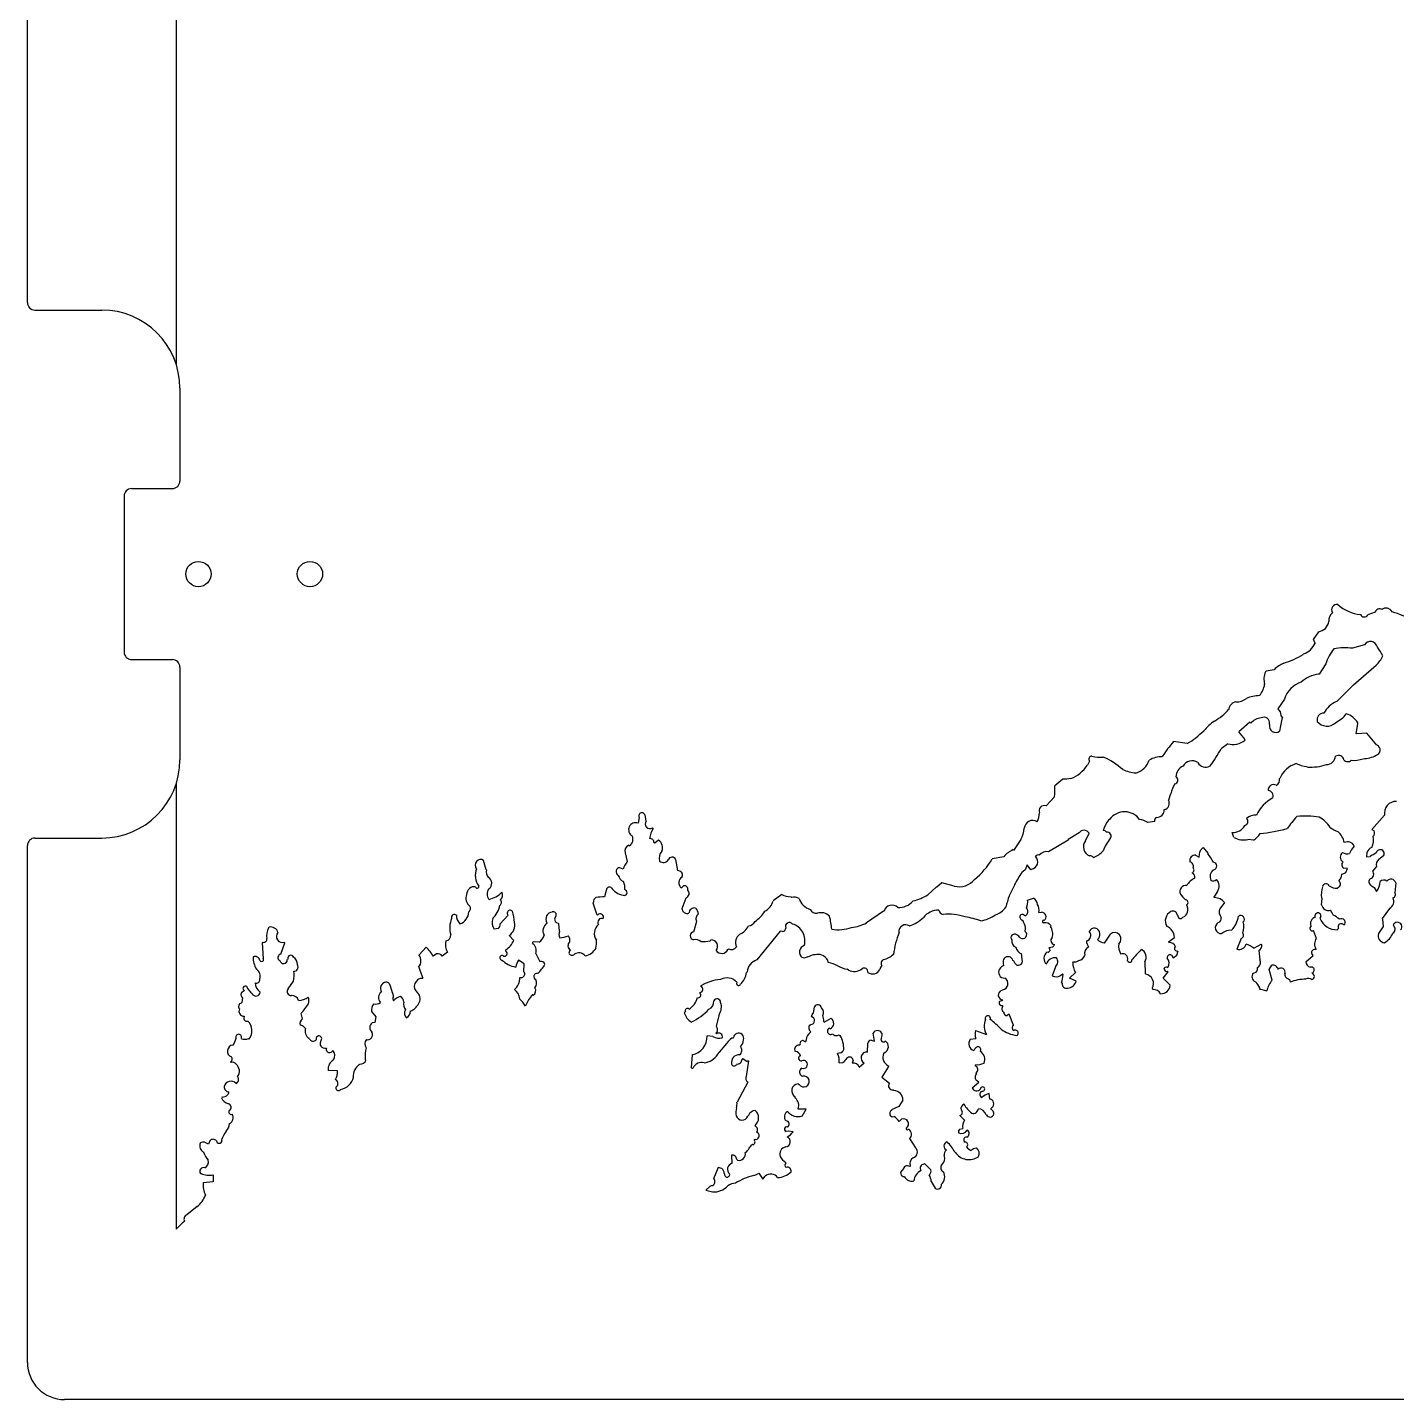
# Model space of a CAD drawing. Header units: millimetres. Extents: x -548 to 182, y -381 to 381.
# Drawn here: x -547.8 to -363.6, y -380.5 to -196 of the extents above; entities that cross this region are included whole.
import ezdxf

# ---------------------------------------------------------------- set-up
doc = ezdxf.new("R2010")
doc.units = ezdxf.units.MM

msp = doc.modelspace()

# ---------------------------------------------------------------- linework, layer by layer
at = {"color": 7, "linetype": 'Continuous', "lineweight": 25}
for p, q in [((-527.75, -28.2), (-527.75, -241.3)), ((-547.75, -233), (-547.75, -36.5)), ((-546.75, -234), (-537.75, -234)), ((-527.25, -244.5), (-527.25, -257)), ((-533.75, -258), (-528.25, -258)), ((-534.75, -259), (-534.75, -280)), ((-366.47, -274.63), (-367.47, -274.99)), ((-374.09, -277.26), (-374.82, -278.29)), ((-374.82, -278.29), (-374.55, -278.78)), ((-376.1, -280.24), (-376.18, -280.33)), ((-367.94, -279.02), (-369.52, -279.48)), ((-533.75, -281), (-528.25, -281)), ((-527.25, -282), (-527.25, -294.5)), ((-373.14, -281.59), (-374.02, -282.95)), ((-369.38, -284.41), (-366.36, -281.73)), ((-381.14, -282.56), (-381.22, -282.64)), ((-380.06, -282.36), (-381.14, -282.56)), ((-374.02, -282.95), (-374.11, -282.95)), ((-371.66, -286.65), (-369.38, -284.41)), ((-378.7, -286.34), (-379.58, -287.61)), ((-383.32, -289.43), (-384.81, -290.72)), ((-383.21, -289.55), (-383.32, -289.43)), ((-380.7, -289.74), (-380.7, -289.65)), ((-369.04, -290.92), (-368.82, -289.66)), ((-368.82, -289.58), (-368.83, -289.5)), ((-368.82, -289.66), (-368.82, -289.58)), ((-368.95, -291), (-369.04, -290.92)), ((-367.62, -290.88), (-368.95, -291)), ((-366.24, -292.52), (-367.62, -290.88)), ((-391.75, -292.29), (-393.59, -292.01)), ((-386.31, -292.31), (-387.21, -293.01)), ((-404.9, -294.66), (-405.18, -295.19)), ((-407.41, -296.98), (-407.95, -297.09)), ((-388.65, -295.3), (-388.74, -295.31)), ((-375.69, -295.37), (-375.61, -295.45)), ((-527.75, -297.7), (-527.75, -357.6)), ((-408.51, -297.1), (-409.57, -297.96)), ((-407.95, -297.09), (-408.51, -297.1)), ((-409.61, -299.47), (-410.75, -300.67)), ((-393.99, -299.05), (-394.3, -299.89)), ((-465.48, -302.25), (-465.63, -303)), ((-464.66, -301.89), (-464.74, -301.81)), ((-464.55, -302.72), (-464.66, -301.89)), ((-365.23, -301.94), (-366.93, -303.83)), ((-463.6, -303.7), (-463.69, -303.62)), ((-406.3, -304.31), (-407.79, -305.19)), ((-405.44, -305.38), (-404.97, -304.36)), ((-396.14, -302.78), (-397.06, -302.89)), ((-385.47, -304.92), (-385.73, -304.26)), ((-366.93, -303.83), (-366.63, -304.03)), ((-547.75, -375.5), (-547.75, -306)), ((-546.75, -305), (-537.75, -305)), ((-466.8, -306.05), (-466.89, -305.97)), ((-463.38, -305.7), (-463.47, -305.62)), ((-462.89, -305.27), (-463.38, -305.7)), ((-414.14, -305.2), (-415.11, -306.65)), ((-407.78, -305.27), (-410.42, -306.85)), ((-407.79, -305.19), (-407.78, -305.27)), ((-382.86, -305.26), (-383.62, -305.2)), ((-486.03, -309.25), (-486.4, -308)), ((-467.36, -306.98), (-467.08, -308.14)), ((-460.27, -309.38), (-460.56, -307.88)), ((-416.42, -307.52), (-418, -307.81)), ((-415.11, -306.65), (-415.19, -306.56)), ((-390.63, -307.31), (-390.16, -307.55)), ((-390.16, -307.55), (-390.08, -306.84)), ((-390.08, -306.84), (-389.88, -306.53)), ((-389.88, -306.53), (-389.61, -306.28)), ((-389.61, -306.28), (-389, -307.02)), ((-389, -307.02), (-389, -307.1)), ((-367.59, -306.91), (-367.67, -307.53)), ((-367.67, -307.53), (-367.17, -307.49)), ((-365.35, -307.41), (-365.98, -307.86)), ((-467.64, -309.16), (-468.07, -308.98)), ((-413.77, -309.47), (-414.02, -309.63)), ((-413.57, -309.25), (-413.77, -309.47)), ((-413.3, -308.6), (-413.57, -309.25)), ((-412.78, -309.26), (-413.3, -308.6)), ((-412.7, -309.17), (-412.78, -309.26)), ((-370.95, -309.87), (-370.68, -309.78)), ((-370.22, -309.1), (-370.7, -309.06)), ((-370.68, -309.78), (-370.45, -309.61)), ((-370.45, -309.61), (-370.22, -309.1)), ((-366.29, -308.83), (-366.86, -309.43)), ((-459.51, -311.44), (-459.79, -311.71)), ((-459.66, -310.2), (-459.67, -310.12)), ((-425.51, -311.61), (-426.65, -312.65)), ((-425.42, -311.61), (-425.51, -311.61)), ((-424.77, -311.01), (-425.42, -311.61)), ((-423.09, -311.46), (-424.77, -311.01)), ((-414.98, -311.24), (-414.98, -311.32)), ((-371.57, -311.73), (-371.48, -311.64)), ((-371.34, -310.8), (-371.34, -310.72)), ((-367.06, -311.36), (-366.97, -311.44)), ((-366.97, -311.44), (-366.73, -311.54)), ((-366.73, -311.54), (-366.6, -311.64)), ((-366.6, -311.64), (-366.29, -312.17)), ((-363.72, -311.01), (-363.86, -312.36)), ((-485.71, -311.83), (-485.63, -311.83)), ((-471.61, -313.62), (-471.69, -313.71)), ((-469.9, -312.07), (-470.13, -312.91)), ((-467.39, -311.92), (-467.31, -312)), ((-459.71, -314.47), (-459.27, -313.39)), ((-459.27, -313.39), (-459.17, -313.03)), ((-446.3, -312.6), (-447.45, -313.46)), ((-444.95, -312.98), (-445.04, -312.9)), ((-413.25, -313.37), (-412.42, -313.09)), ((-387.69, -312.17), (-388.17, -312.94)), ((-388.17, -312.94), (-388.09, -313.02)), ((-386.73, -313.65), (-387.38, -314.5)), ((-373.62, -313.12), (-373.7, -313.04)), ((-373.68, -313.96), (-373.62, -313.12)), ((-483.1, -315.36), (-484.16, -316.55)), ((-471.69, -313.71), (-471.23, -315.2)), ((-471.23, -315.2), (-471.15, -315.28)), ((-471.15, -315.28), (-471.06, -315.36)), ((-432.61, -314.82), (-434.91, -316.38)), ((-432.53, -314.81), (-432.61, -314.82)), ((-413.77, -315.27), (-413.53, -315.47)), ((-411.7, -315), (-411.35, -314.96)), ((-393.13, -315.33), (-393.04, -315.41)), ((-391.82, -314.04), (-391.83, -313.95)), ((-374.55, -315.66), (-374.56, -315.37)), ((-372.14, -315.34), (-372.49, -314.68)), ((-364.55, -314.47), (-365.52, -315.83)), ((-515.26, -316.98), (-515.34, -317.07)), ((-484.44, -317.15), (-484.98, -317.25)), ((-477.89, -316.38), (-477.89, -316.47)), ((-476.3, -316.51), (-476.39, -316.43)), ((-476.19, -317.51), (-476.3, -316.51)), ((-458.12, -317.6), (-457.74, -316.17)), ((-410.06, -316.79), (-410.14, -316.88)), ((-373.79, -315.54), (-373.91, -315.78)), ((-371.58, -317.33), (-371.5, -317.25)), ((-371.5, -317.25), (-371.42, -317.16)), ((-365.4, -316.91), (-366.05, -317.85)), ((-365.52, -315.83), (-365.51, -315.91)), ((-365.51, -315.91), (-365.4, -316.91)), ((-516.12, -319.01), (-516.2, -319.1)), ((-516.2, -319.1), (-516.06, -321.19)), ((-513.65, -320.62), (-513.11, -319.1)), ((-513.11, -319.1), (-513.19, -319.02)), ((-482.34, -318.76), (-482.95, -318.11)), ((-479.75, -318.94), (-479.83, -319.03)), ((-479.83, -319.03), (-479.82, -319.11)), ((-478.91, -319), (-479.75, -318.94)), ((-455.84, -318.71), (-455.92, -318.8)), ((-446.5, -317.54), (-449.66, -321.38)), ((-446.19, -317.56), (-446.5, -317.54)), ((-413.55, -317.56), (-413.56, -317.47)), ((-402.89, -319.11), (-402.09, -317.91)), ((-394.28, -318.96), (-393.46, -318.35)), ((-394.2, -319.04), (-394.28, -318.96)), ((-384.51, -318.52), (-385.09, -319.96)), ((-374.39, -318.5), (-374.76, -317.42)), ((-494.11, -319.67), (-495.08, -320.7)), ((-492.72, -320.57), (-493.16, -320.9)), ((-491.25, -320.34), (-491.99, -320.87)), ((-483.39, -320.13), (-483.39, -320.05)), ((-483.39, -320.21), (-483.39, -320.13)), ((-479.37, -320.52), (-478.84, -321.59)), ((-453.46, -319.9), (-453.54, -319.99)), ((-442.82, -320.99), (-443.25, -321.16)), ((-440.7, -320.84), (-441.15, -320.65)), ((-409.88, -319.68), (-410.38, -319.74)), ((-410.38, -319.74), (-410.22, -319.95)), ((-409.72, -319.51), (-409.88, -319.68)), ((-409.66, -319.29), (-409.72, -319.51)), ((-393.86, -320.76), (-393.64, -321.11)), ((-393.64, -321.11), (-393.18, -320.74)), ((-393.18, -320.74), (-392.99, -320.17)), ((-382.8, -319.81), (-381.81, -319.28)), ((-382.12, -320.13), (-382.01, -321.38)), ((-381.81, -319.28), (-381.73, -319.37)), ((-375.81, -321.63), (-374.83, -320.77)), ((-374.83, -320.77), (-375.01, -320.52)), ((-374.52, -320.01), (-374.44, -319.92)), ((-512.71, -321.26), (-512.79, -321.35)), ((-495.12, -322.37), (-494.99, -322.75)), ((-494.99, -322.75), (-494.85, -323.12)), ((-480.92, -321.9), (-481.69, -321.42)), ((-480.97, -322.99), (-480.92, -321.9)), ((-443.25, -321.16), (-443.56, -321.07)), ((-437.33, -322.76), (-437.5, -322.64)), ((-416.44, -322.15), (-416.49, -321.86)), ((-409.49, -322.3), (-409.93, -323.54)), ((-407.17, -321.73), (-407.09, -321.65)), ((-399.23, -321.6), (-399.23, -321.43)), ((-397.47, -321.63), (-397.43, -323.22)), ((-394.85, -322.57), (-394.76, -322.36)), ((-394.76, -322.36), (-394.59, -322.33)), ((-394.59, -322.33), (-394.36, -322.39)), ((-380.72, -322.68), (-380.4, -322.09)), ((-380.34, -324.09), (-380.72, -322.68)), ((-512.69, -325.28), (-511.96, -324.25)), ((-494.85, -323.12), (-494.72, -323.49)), ((-494.72, -323.49), (-494.58, -323.86)), ((-481.54, -323.76), (-481.22, -323.75)), ((-456.58, -324.56), (-457.17, -324.85)), ((-455.97, -324.33), (-456.58, -324.56)), ((-450.95, -323.01), (-451.03, -323.09)), ((-408.81, -323.49), (-408.55, -323.27)), ((-408.68, -324.45), (-408.6, -324.53)), ((-408.55, -323.27), (-408.46, -323.36)), ((-407.61, -323.83), (-406.8, -323.06)), ((-406.68, -324.23), (-407.61, -323.83)), ((-397.43, -323.22), (-397.34, -323.3)), ((-394.99, -323.82), (-394.34, -322.97)), ((-394.04, -324.8), (-394.99, -323.82)), ((-394.34, -322.97), (-394.43, -322.89)), ((-378.16, -323.91), (-378.01, -324.02)), ((-378.01, -324.02), (-377.91, -324.36)), ((-374.93, -323.19), (-374.94, -323.11)), ((-518.84, -326.45), (-518.91, -327.12)), ((-518.62, -325.52), (-518.88, -325.71)), ((-518.79, -325.24), (-518.62, -325.52)), ((-480.11, -326.39), (-480.38, -326.76)), ((-479.8, -326.05), (-480.11, -326.39)), ((-479.72, -326.13), (-479.8, -326.05)), ((-457.32, -325.77), (-457.31, -325.86)), ((-457.17, -324.85), (-457.17, -324.93)), ((-416.68, -325.5), (-416.6, -325.42)), ((-396.45, -325.2), (-396.45, -325.29)), ((-396.45, -325.29), (-396.37, -325.37)), ((-381.99, -325.14), (-382.1, -325.29)), ((-382.1, -325.29), (-381.06, -325.54)), ((-518.91, -327.12), (-518.99, -327.2)), ((-501.48, -328.32), (-500.88, -329.05)), ((-480.38, -326.76), (-480.76, -327.58)), ((-459.25, -328.34), (-459.42, -328.51)), ((-442.02, -328.54), (-441.88, -327.7)), ((-416.97, -326.94), (-416.65, -326.84)), ((-416.65, -326.84), (-416.56, -326.75)), ((-416.54, -327.59), (-416.63, -327.51)), ((-518.61, -328.95), (-518.66, -329.23)), ((-510.74, -329.32), (-510.93, -328.57)), ((-501.02, -329.81), (-501.38, -329.84)), ((-500.88, -329.05), (-501.02, -329.81)), ((-454.73, -328.71), (-455.1, -330.31)), ((-442.56, -330.14), (-442.48, -330.14)), ((-442.48, -330.14), (-442.4, -330.05)), ((-440.65, -329.67), (-440.57, -329.75)), ((-440.57, -329.75), (-439.66, -329.22)), ((-415.7, -328.69), (-415.98, -328.85)), ((-415.13, -330.14), (-415.7, -328.69)), ((-518.94, -331.97), (-518.95, -331.68)), ((-517.94, -332.03), (-518.03, -331.94)), ((-509.83, -331.97), (-509.91, -331.97)), ((-501.41, -331.07), (-501.41, -331.16)), ((-455.57, -331.66), (-456.32, -331.6)), ((-455.16, -331.23), (-455.07, -331.32)), ((-452.97, -331.84), (-452.8, -331.84)), ((-442.67, -331.32), (-442.37, -331.05)), ((-439.79, -330.65), (-439.87, -330.57)), ((-438.6, -331.45), (-438.51, -331.53)), ((-438.51, -331.53), (-438.43, -331.53)), ((-433.81, -332.33), (-434, -331.24)), ((-420.94, -332.06), (-420.19, -331.95)), ((-420.22, -330.87), (-418.78, -331.41)), ((-443.91, -332.85), (-443.83, -332.77)), ((-443.42, -332.23), (-443.09, -332.41)), ((-438.37, -333.88), (-438.78, -333.97)), ((-434.77, -333.77), (-434.72, -332.6)), ((-434.28, -332.18), (-433.81, -332.33)), ((-432.51, -333.88), (-432.59, -333.96)), ((-420.4, -333.47), (-420.48, -333.55)), ((-420.31, -333.38), (-420.4, -333.47)), ((-419.55, -333.69), (-419.56, -333.61)), ((-520.45, -335.1), (-520.36, -335.19)), ((-503.05, -335.38), (-503.13, -335.47)), ((-502.31, -334.78), (-502.22, -334.86)), ((-458.34, -334.16), (-458.46, -335.84)), ((-451.64, -334.73), (-451.55, -334.65)), ((-451.55, -334.65), (-450.96, -335.05)), ((-450.79, -334.96), (-451.07, -337.06)), ((-450.96, -335.05), (-450.88, -334.96)), ((-450.88, -334.96), (-450.79, -334.96)), ((-438.58, -335.21), (-438.1, -335.18)), ((-438.1, -335.18), (-437.9, -335.05)), ((-436.69, -334.88), (-436.82, -335.25)), ((-435.89, -335.81), (-435.19, -335.24)), ((-431.96, -335.7), (-432.84, -337.15)), ((-431.96, -335.62), (-431.96, -335.7)), ((-420.25, -335.55), (-420.26, -335.47)), ((-420.25, -335.64), (-420.25, -335.55)), ((-506.03, -336.3), (-507.29, -336.25)), ((-458.46, -335.84), (-458.38, -335.92)), ((-458.38, -335.92), (-458.21, -335.92)), ((-432.84, -337.15), (-431.81, -337.96)), ((-420.14, -336.64), (-420.14, -336.55)), ((-420.06, -336.72), (-420.14, -336.64)), ((-419.78, -337.8), (-420.09, -337.6)), ((-450.88, -337.81), (-452.31, -340.52)), ((-444.1, -338.04), (-444.02, -338.12)), ((-444.02, -338.12), (-443.93, -338.12)), ((-431.29, -338.86), (-431.2, -338.94)), ((-420.67, -338.57), (-419.78, -337.8)), ((-418.29, -340.1), (-418.4, -339.35)), ((-521.57, -339.82), (-521.66, -339.9)), ((-444.47, -339.97), (-444.47, -339.81)), ((-430.56, -341.1), (-431.55, -341.55)), ((-429.99, -340.25), (-430.56, -341.1)), ((-450.84, -342.41), (-450.76, -342.32)), ((-444.09, -341.47), (-444.1, -341.39)), ((-443.01, -341.44), (-444.09, -341.47)), ((-443.57, -342.38), (-443.01, -341.44)), ((-431.55, -341.55), (-431.55, -341.63)), ((-430.5, -343.11), (-430.19, -342.81)), ((-421.73, -342.95), (-422.33, -342.3)), ((-418.82, -342.2), (-418.74, -342.2)), ((-418.09, -341.51), (-418.17, -341.52)), ((-418, -341.59), (-418.09, -341.51)), ((-449.89, -343.63), (-449.89, -343.72)), ((-445.45, -344.42), (-445.69, -344.44)), ((-444.76, -344.5), (-445.45, -344.42)), ((-429.3, -344.16), (-429.22, -344.16)), ((-422.35, -344.16), (-421.95, -344.04)), ((-524.22, -345.91), (-524.5, -346)), ((-523.93, -345.9), (-524.22, -345.91)), ((-523.41, -346.14), (-523.93, -345.9)), ((-523.23, -345.69), (-523.41, -346.14)), ((-521.67, -345.59), (-521.58, -345.67)), ((-450.15, -346.23), (-450.24, -346.15)), ((-449.76, -345.53), (-450, -345.56)), ((-429.1, -345.41), (-428.31, -346.64)), ((-453.04, -347.65), (-453.01, -348.74)), ((-452.27, -348.3), (-452.36, -348.22)), ((-451.13, -347.26), (-451.21, -347.27)), ((-445.74, -348.71), (-445.74, -348.62)), ((-423.03, -347.25), (-422.95, -347.25)), ((-524.47, -350.1), (-524.39, -350.1)), ((-522.79, -350.3), (-522.77, -351.22)), ((-454.84, -349.29), (-455.46, -350.81)), ((-454.35, -349.43), (-454.84, -349.29)), ((-453.97, -350.18), (-454.06, -350.1)), ((-450.06, -350.39), (-449.71, -350.24)), ((-449.71, -350.24), (-449.38, -350.06)), ((-449.38, -350.06), (-448.85, -350.88)), ((-448.85, -350.88), (-448.52, -350.46)), ((-429, -349.09), (-429.08, -349.17)), ((-427.17, -348.87), (-427.09, -348.78)), ((-427.09, -348.78), (-426.23, -349.6)), ((-522.77, -351.22), (-524.1, -351.34)), ((-455.98, -351.86), (-456.51, -352.34)), ((-456.51, -352.34), (-455.6, -352.57)), ((-455.77, -351.74), (-455.98, -351.86)), ((-426.18, -351.18), (-425.66, -352.09)), ((-524.94, -354.54), (-526.33, -355.67)), ((-188.25, -380.5), (-542.75, -380.5))]:
    msp.add_line(p, q, dxfattribs=at)
for centre in [(-524.75, -269.5), (-509.75, -269.5)]:
    msp.add_circle(centre, 1.7, dxfattribs=at)
for centre, radius, start, end in [((-546.75, -233), 1, 180, 270), ((-537.75, -244.5), 10.5, 0, 90), ((-533.75, -259), 1, 90, 180), ((-528.25, -257), 1, 270, 360), ((-371.33, -275.75), 1.38, 130.9591, 185.7653), ((-371.63, -274.31), 0.723, 80.829, 212.9022), ((-367.96, -269.62), 5.34, 228.1136, 264.4525), ((-365.89, -274.78), 0.601, 57.0866, 166.0047), ((-365.01, -274.97), 0.888, 26.6126, 128.4325), ((-371.22, -296.55), 23.07, 64.4077, 72.3181), ((-374.32, -275.65), 1.62, 277.8806, 351.7705), ((-367.95, -274.68), 0.58, 206.5358, 327.0568), ((-367.12, -279.55), 0.975, 14.3522, 147.2013), ((-533.75, -280), 1, 180, 270), ((-382.17, -270.33), 11.65, 287.0344, 300.8864), ((-376.92, -277.83), 2.54, 288.6257, 338.1368), ((-367.46, -283.37), 5.95, 140.0487, 162.5588), ((-370.52, -288.87), 9.45, 83.9331, 99.1888), ((-371.58, -283.36), 6.75, 25.0901, 36.8892), ((-528.25, -282), 1, 0, 90), ((-377.32, -284.98), 3.79, 112.1485, 136.2178), ((-368.42, -279.3), 3.19, 310.1543, 337.9765), ((-379.25, -283.63), 2.2, 153.4436, 198.2595), ((-375.24, -287.45), 3.63, 108.8885, 162.1488), ((-373.62, -287.04), 4.12, 96.7518, 132.7665), ((-381.79, -291.22), 5.39, 92.7992, 111.8893), ((-384.5, -283.78), 3.2, 319.7417, 350.2481), ((-391.12, -283.59), 6.42, 297.917, 320.1616), ((-385.01, -287.85), 1.18, 99.6979, 173.4303), ((-385.13, -284.54), 2.14, 267.7191, 308.1809), ((-380.17, -288.46), 1.04, 356.8087, 55.2035), ((-370.44, -289.72), 3.31, 111.7061, 152.6184), ((-383.26, -296.06), 8.34, 125.5163, 138.748), ((-381.52, -291.16), 2.34, 97.1126, 136.4105), ((-381.43, -289.5), 0.751, 348.1403, 119.8426), ((-368.47, -291.82), 10.93, 163.8058, 173.7087), ((-379.42, -288.91), 0.477, 16.8509, 53.6506), ((-373.41, -289.08), 0.885, 87.8157, 194.8323), ((-372.97, -288.31), 1.64, 217.4744, 313.8339), ((-373.52, -285.94), 3.93, 295.4017, 323.4714), ((-370.99, -290.66), 2.45, 28.2408, 75.272), ((-397.22, -283.04), 10.75, 300.5862, 315.5922), ((-387.45, -293.54), 3.86, 26.3029, 47.0051), ((-379.85, -289.93), 0.864, 167.0365, 307.0698), ((-374.4, -307.97), 24.97, 140.2555, 146.1303), ((-404.62, -283.68), 19.75, 323.9339, 331.8083), ((-385.61, -289.82), 2.59, 254.398, 308.9736), ((-366.49, -293.17), 0.701, 280.3778, 68.495), ((-537.75, -294.5), 10.5, 270, 360), ((-409.02, -292.69), 4.58, 290.5328, 326.9269), ((-404.57, -294.4), 0.418, 91.5588, 218.4268), ((-403.54, -290.65), 3.49, 252.6914, 277.7468), ((-406.89, -303), 9.68, 48.1434, 66.7506), ((-399.46, -293.63), 2.74, 286.8276, 340.8411), ((-395.22, -297.22), 3.16, 88.3506, 121.556), ((-391.12, -295.99), 1.38, 55.5987, 151.061), ((-389.3, -294.24), 1.21, 210.4463, 297.6252), ((-375.92, -298.54), 3.75, 108.7209, 155.254), ((-375.06, -290.11), 5.3, 247.1382, 263.2034), ((-375.17, -288.4), 7.06, 266.4641, 287.7106), ((-373.06, -293.85), 1.27, 271.8751, 353.0746), ((-371.4, -294.59), 0.709, 9.2597, 124.3123), ((-370.17, -294.01), 0.712, 221.792, 311.8007), ((-369.43, -290.45), 4.1, 266.3391, 288.8026), ((-368.15, -290.67), 3.66, 270.684, 299.2212), ((-398.06, -290.22), 6.05, 246.9419, 264.2896), ((-393.52, -297.21), 0.493, 279.6945, 62.8202), ((-391.56, -296.88), 1.74, 116.4138, 176.2718), ((-380.22, -297.11), 0.901, 297.4088, 8.4985), ((-416.67, -298.52), 7.12, 352.3033, 4.4559), ((-387.29, -300.97), 6.97, 151.9229, 163.9385), ((-380.16, -298.52), 0.714, 59.8053, 186.5272), ((-380.92, -299.32), 0.714, 337.3525, 86.2802), ((-410.98, -301.35), 0.717, 71.497, 201.6218), ((-395, -300.34), 0.835, 280.6017, 32.4816), ((-377.54, -304.37), 5.5, 119.6873, 153.4336), ((-363.65, -301.66), 1.6, 88.4409, 190.1331), ((-465.11, -302.03), 0.43, 30.4357, 210.7964), ((-413.99, -301.65), 2.34, 330.5457, 0.6884), ((-399.53, -304.98), 3.67, 136.225, 164.0374), ((-400.19, -303.98), 2.51, 35.9508, 142.3991), ((-398.65, -305.63), 3.16, 59.9069, 81.1403), ((-395.71, -302.64), 0.46, 112.5172, 197.847), ((-395.89, -301.18), 1.04, 270.3199, 1.1148), ((-384.12, -302.77), 0.533, 282.8736, 49.7392), ((-382.59, -303.67), 1.76, 85.511, 132.3231), ((-362.17, -315.25), 19.84, 138.4612, 144.4613), ((-375.86, -314.75), 12.71, 81.5722, 95.1902), ((-376.16, -305.92), 4.32, 33.0956, 60.0259), ((-465.95, -303.88), 0.938, 69.7231, 240.2672), ((-464.02, -303.08), 0.635, 145.883, 301.7858), ((-460.8, -305.42), 3.29, 148.4717, 173.5358), ((-417.66, -303.3), 4, 331.6954, 354.5556), ((-412.54, -303.77), 1.14, 58.5051, 175.545), ((-405.65, -304.73), 0.778, 28.4917, 147.4791), ((-403.08, -304.52), 0.545, 34.0197, 87.1583), ((-402.53, -304.74), 0.536, 322.2697, 100.8175), ((-385.65, -302.37), 1.89, 267.5389, 330.8734), ((-383.87, -303.32), 2.19, 297.3257, 330.3411), ((-385.98, -272.86), 31.8, 277.2427, 283.9572), ((-369.8, -299.77), 4.68, 234.1767, 248.4349), ((-373.18, -306.1), 2.59, 11.1733, 50.0568), ((-367.11, -304.33), 0.558, 311.6865, 31.4692), ((-546.75, -306), 1, 90, 180), ((-466.6, -306.72), 0.804, 110.7803, 199.2174), ((-467.31, -305.18), 1.01, 300.2116, 28.2033), ((-464.04, -305.62), 0.571, 0.1617, 92.9589), ((-463.47, -306.27), 1.15, 334.5106, 59.6588), ((-404.48, -306.19), 1.25, 139.6217, 251.1691), ((-398.57, -308.21), 4.73, 138.4007, 161.8703), ((-384.15, -302.52), 2.74, 241.2768, 281.234), ((-370.2, -306.51), 1.01, 26.0074, 116.0032), ((-367.45, -307.94), 2.63, 134.6316, 161.1107), ((-366.46, -307.37), 1.22, 113.7318, 157.9702), ((-369.11, -305.18), 2.41, 333.6577, 10.5379), ((-486.79, -308.64), 0.751, 58.8132, 218.8894), ((-461.24, -307.73), 1.54, 140.9563, 194.0915), ((-462.24, -307.48), 0.799, 231.9681, 327.4121), ((-461.06, -308.11), 0.543, 24.1771, 158.9435), ((-426.69, -302.74), 10.06, 309.0395, 329.7144), ((-413.45, -310.07), 3.92, 116.3719, 139.2564), ((-412.85, -308.19), 0.992, 279.0033, 45.5403), ((-411.82, -307.64), 0.374, 64.9964, 154.99), ((-410.68, -308.07), 1.25, 77.9901, 142.0014), ((-404.88, -308.06), 0.678, 41.5781, 90.4978), ((-406.01, -303.71), 4.23, 292.8158, 314.315), ((-390.7, -308.01), 0.712, 83.8589, 192.9199), ((-394.28, -311.55), 6.9, 28.5071, 40.0854), ((-370.43, -307.56), 0.754, 125.2487, 237.868), ((-370.22, -305.86), 1.26, 239.4523, 283.0541), ((-360.82, -316.98), 11.41, 118.9231, 123.7562), ((-365.81, -307.11), 0.55, 327.1397, 166.9867), ((-365.43, -308.57), 0.904, 127.4168, 196.3312), ((-484.85, -309.99), 2.66, 160.8546, 214.0258), ((-484.58, -309.43), 1.46, 172.9219, 216.7152), ((-468.04, -309.53), 0.546, 92.2406, 244.2126), ((-463.28, -310.88), 4.68, 144.177, 158.4308), ((-460.24, -309.97), 0.589, 345.4708, 93.4024), ((-397.55, -320.51), 19.74, 146.5575, 152.0108), ((-391.59, -308.81), 0.661, 343.121, 73.1281), ((-391.26, -309.28), 0.414, 291.227, 43.8284), ((-391.3, -310.22), 0.582, 340.5236, 70.5212), ((-387.62, -310.17), 1.08, 121.961, 208.3788), ((-388.29, -308.76), 0.509, 281.0233, 82.099), ((-372.42, -309.7), 1.48, 316.5679, 353.4223), ((-370.41, -308.58), 0.56, 137.4618, 239.5565), ((-367.31, -309.87), 0.629, 285.5848, 44.271), ((-487.59, -312.64), 1.11, 83.7071, 176.7345), ((-487.26, -311.54), 0.209, 181.5741, 15.8308), ((-486.26, -311.11), 0.954, 311.3631, 58.0467), ((-469.44, -312.05), 0.46, 64.5329, 182.6), ((-467.22, -310.27), 2.44, 213.9816, 260.3796), ((-467.05, -309.68), 1.28, 195.4524, 244.9916), ((-469.39, -311.72), 2, 354.3636, 26.2504), ((-459.25, -311), 0.897, 117.6921, 232.7454), ((-459.37, -311.86), 0.45, 339.7594, 108.3336), ((-422.45, -308.82), 2.72, 256.4112, 320.4285), ((-406.69, -316.33), 9.68, 148.901, 167.8247), ((-391.9, -312.2), 0.845, 83.8812, 204.1139), ((-389.84, -312.5), 2.28, 113.6102, 149.9836), ((-388.27, -310.12), 0.646, 242.057, 313.7405), ((-388.68, -311.45), 1.22, 323.91, 45.2401), ((-369.83, -312.61), 3.9, 164.0279, 186.4101), ((-373.1, -311.66), 0.497, 28.556, 164.9573), ((-371.66, -309.94), 1.8, 236.0209, 272.896), ((-371.65, -311.18), 0.49, 289.783, 50.711), ((-366.77, -310.88), 0.555, 132.2799, 238.4595), ((-368.23, -310.75), 2.41, 323.7835, 358.2244), ((-365.35, -311.35), 0.712, 51.322, 131.8025), ((-364.36, -311.17), 0.657, 13.9126, 145.0219), ((-487.39, -313.05), 1.39, 160.4335, 231.7347), ((-484.81, -312.52), 1.13, 142.7908, 220.3311), ((-486.61, -309.54), 3.83, 284.201, 314.2153), ((-484.43, -313.65), 0.443, 296.5512, 53.8905), ((-484.59, -312.67), 0.756, 304.3788, 30.6784), ((-471.04, -313.52), 0.582, 115.4942, 190.1377), ((-470.13, -321.16), 8.25, 89.9651, 98.0684), ((-467.47, -312.34), 0.374, 245.4208, 64.5739), ((-459.34, -312.46), 0.591, 286.5784, 48.4703), ((-449.62, -312.82), 2.27, 297.306, 343.4427), ((-444.99, -309.88), 3.02, 244.2017, 269.057), ((-444.66, -314.56), 1.61, 63.6556, 100.5413), ((-441.89, -312.53), 2.14, 196.0047, 253.844), ((-430.63, -311.68), 2.67, 268.4208, 318.3036), ((-430.76, -305.37), 8.36, 284.7531, 299.48), ((-414.83, -313.66), 1.61, 333.6643, 10.5357), ((-412.98, -314.03), 1.09, 5.9523, 59.0989), ((-388.97, -309.91), 4.54, 215.4589, 228.0459), ((-392.01, -313.65), 0.357, 300.656, 90.5358), ((-388.16, -314.94), 1.93, 42.1607, 87.832), ((-365.04, -313.52), 1.07, 297.1211, 27.1232), ((-364.17, -312.62), 0.416, 281.9582, 40.0508), ((-490.31, -315.68), 0.409, 48.8226, 198.3111), ((-488.36, -315.39), 1.69, 179.6004, 222.8262), ((-490.19, -314.83), 1.81, 289.2842, 357.2571), ((-488.69, -314.46), 0.545, 304.0417, 36.0692), ((-487.38, -313.51), 3.2, 313.3845, 350.2465), ((-482.83, -315.09), 0.385, 40.7978, 223.5282), ((-489.28, -316.93), 7.07, 4.828, 17.2189), ((-477.06, -315.9), 0.963, 97.0324, 210.2947), ((-477.02, -315.31), 0.406, 330.6034, 113.7182), ((-470.71, -315.65), 0.456, 335.6876, 140.0558), ((-459, -314.42), 0.72, 183.4102, 287.6564), ((-458.06, -315.11), 0.72, 75.465, 179.7094), ((-458.85, -315.33), 1.34, 3.7073, 43.0197), ((-457.17, -315.82), 0.674, 121.3008, 211.3121), ((-451.94, -312.96), 3.84, 302.3149, 330.8089), ((-441.58, -314.08), 1.04, 209.1535, 274.1233), ((-441, -316.58), 1.55, 43.2157, 109.1396), ((-431.47, -315.12), 1.1, 45.0949, 163.6341), ((-425.17, -317.37), 2.68, 90.0775, 140.5448), ((-424.48, -314.58), 0.699, 189.7241, 259.9972), ((-423.94, -322.65), 7.41, 71.9066, 95.1614), ((-420.35, -311.26), 4.94, 279.5892, 304.6439), ((-418.41, -312.71), 2.75, 288.3426, 325.2144), ((-413.9, -315.63), 0.374, 70.3427, 221.7051), ((-413.92, -314.86), 0.721, 303.1732, 42.4515), ((-413.42, -314.75), 1.74, 351.8757, 28.7375), ((-411.37, -315.57), 0.615, 306.5054, 88.2308), ((-393.3, -316.13), 1.41, 118.0526, 211.4619), ((-393.7, -315.4), 0.578, 6.9769, 117.2296), ((-392.68, -315.47), 0.362, 170.1627, 331.8482), ((-392.76, -314.61), 1.1, 291.1402, 31.5326), ((-386.32, -314.92), 1.14, 158.36, 221.0218), ((-384.54, -315.89), 0.477, 309.7995, 129.0711), ((-374.18, -315.46), 0.397, 347.7139, 167.324), ((-372.8, -313.85), 0.887, 187.1721, 290.4782), ((-373.79, -318.78), 3.81, 48.8777, 64.262), ((-513.54, -318.07), 2.05, 150.9963, 192.1096), ((-515.01, -317.92), 0.967, 12.8272, 104.8267), ((-487.5, -317.09), 3.45, 158.347, 195.6583), ((-483.68, -316.33), 1.58, 161.3768, 215.1672), ((-484.68, -316.67), 0.533, 296.7467, 12.87), ((-483.94, -316.69), 1.73, 304.8967, 11.8298), ((-477.19, -317.47), 1.23, 124.7522, 208.8823), ((-476.33, -315.91), 0.517, 129.5242, 264.1059), ((-469.97, -317.81), 1.54, 129.2216, 215.7174), ((-470.52, -316.32), 0.522, 65.1901, 214.6685), ((-452.8, -315.9), 2.22, 293.316, 335.5621), ((-450.94, -315.61), 1.22, 277.4653, 330.595), ((-446.25, -317.08), 0.488, 276.5822, 357.5276), ((-445.28, -316.89), 0.527, 36.6887, 203.659), ((-445.47, -318.78), 2.3, 343.063, 74.4915), ((-450.6, -318.25), 11.08, 5.0993, 14.2817), ((-438.71, -311.87), 5.46, 260.9416, 289.3322), ((-437.27, -312.45), 4.59, 274.6674, 300.9766), ((-429.64, -317.55), 0.898, 55.4443, 188.6108), ((-430.57, -312.27), 4.76, 287.631, 314.4402), ((-423.35, -326.92), 11.45, 70.4777, 81.3581), ((-415.09, -317.15), 1.57, 348.1315, 54.3822), ((-411.07, -316.23), 0.176, 66.2256, 268.8377), ((-410.9, -317.46), 1.07, 38.413, 99.4619), ((-411.66, -317.85), 1.81, 343.1277, 32.6764), ((-404.26, -317.86), 0.741, 2.8, 157.5056), ((-395.18, -318.46), 1.72, 3.5814, 66.9196), ((-387.19, -317.05), 0.799, 119.1799, 274.991), ((-387.77, -315.78), 0.602, 288.5991, 10.5114), ((-388.54, -314.81), 3.76, 316.7795, 349.1228), ((-386.46, -316.95), 2.33, 339.5144, 17.248), ((-374.92, -317.13), 0.337, 123.1673, 299.449), ((-374.32, -316.49), 0.864, 105.7732, 204.2219), ((-371.6, -314.85), 2.49, 201.9588, 270.5564), ((-371.05, -316.94), 0.43, 30.6146, 210.6202), ((-371.03, -316.35), 0.514, 313.4639, 119.6425), ((-364.45, -317.24), 0.651, 300.2724, 54.0459), ((-363.51, -316.94), 0.612, 317.8161, 157.7424), ((-516, -318.57), 0.46, 255.2762, 9.0498), ((-513.45, -318.24), 0.817, 138.7842, 288.3481), ((-489.73, -319.37), 1.81, 163.1233, 212.6765), ((-491.57, -318.09), 0.758, 278.7948, 5.9434), ((-485.15, -317.53), 3.06, 304.9393, 336.3549), ((-480.72, -320.18), 1.4, 345.9454, 49.9553), ((-479.99, -317.57), 1.8, 307.0994, 343.9672), ((-474.96, -317.93), 1.3, 160.7967, 202.3252), ((-476.61, -314.05), 4.4, 275.8452, 291.4694), ((-474.4, -319.48), 0.651, 129.0783, 242.8423), ((-475.94, -318.8), 1.15, 351.0712, 34.671), ((-475.06, -319.07), 3.85, 349.0342, 5.2953), ((-458.06, -318.15), 0.552, 96.6225, 257.6994), ((-457.9, -319.81), 1.16, 50.9608, 104.0864), ((-456.95, -314.48), 4.44, 267.2448, 283.5052), ((-455.75, -319.54), 0.839, 317.4216, 96.1034), ((-451.25, -319.02), 1.28, 121.7947, 207.93), ((-418.74, -322.28), 12.64, 158.7038, 172.5255), ((-414.98, -318.39), 0.49, 54.3828, 217.9257), ((-414.44, -318.84), 0.935, 171.2599, 244.9936), ((-415.63, -319.52), 1.79, 37.4928, 58.284), ((-413.89, -317.98), 0.546, 234.2353, 51.531), ((-409.57, -318.77), 0.533, 133.3719, 260.2616), ((-405.47, -318.1), 0.749, 281.1937, 45.0587), ((-402.95, -318.51), 2.4, 187.7746, 208.7484), ((-404.42, -317.94), 0.914, 310.8145, 7.4224), ((-402.71, -317.6), 1.52, 222.7293, 263.1739), ((-401.53, -318.57), 0.862, 310.9285, 130.3801), ((-394.2, -319.98), 0.939, 23.6725, 89.4698), ((-385.81, -319.49), 2.11, 89.4787, 128.349), ((-384.68, -318.05), 0.498, 290.4264, 35.8265), ((-373.3, -319.24), 1.33, 145.724, 210.6619), ((-365.08, -318.1), 1, 165.7309, 259.3162), ((-366.51, -316.83), 2.58, 299.0968, 337.9746), ((-517.14, -321.6), 0.682, 12.7576, 113.1439), ((-514.3, -321), 3.11, 179.5019, 211.6905), ((-513.62, -321.06), 0.439, 94.286, 246.2164), ((-512.33, -321.15), 0.397, 22.7173, 197.2774), ((-512.57, -321.96), 1.14, 354.6517, 58.0138), ((-496.16, -321.51), 1.34, 320.201, 37.1991), ((-497.7, -323.44), 5.2, 29.2224, 46.4071), ((-492.56, -321.23), 0.679, 32.0686, 103.4606), ((-483.92, -321.1), 0.301, 43.5052, 266.4969), ((-483.62, -320.52), 0.383, 257.3242, 52.663), ((-474.42, -320.48), 0.507, 123.0654, 177.232), ((-474.5, -320.31), 0.45, 198.7704, 315.4033), ((-473.57, -321.46), 1.03, 37.0217, 126.0817), ((-473.23, -318.6), 2.3, 282.0532, 328.4489), ((-454.37, -319.59), 0.918, 214.5503, 334.5958), ((-453.08, -319.16), 0.836, 242.7291, 326.3821), ((-442.99, -320.34), 0.929, 107.7046, 232.1808), ((-441.36, -323.88), 3.23, 86.2518, 116.8216), ((-441.2, -321.91), 1.18, 9.6966, 64.9931), ((-433.09, -318.84), 2.54, 281.0178, 315.2325), ((-415.86, -321.63), 0.677, 15.301, 200.0228), ((-413.31, -319.15), 1.61, 199.2567, 242.4451), ((-417.8, -321.52), 3.85, 1.8978, 14.0888), ((-409.91, -321.18), 1.12, 129.9543, 224.9136), ((-410.51, -320.04), 0.304, 245.6309, 17.2087), ((-406.57, -320.36), 1.13, 281.8337, 338.6122), ((-404.64, -320.49), 0.92, 116.1877, 197.3792), ((-398.94, -319.54), 2.05, 171.0102, 212.1293), ((-400.39, -321.19), 0.628, 336.2115, 116.9053), ((-386.19, -331.75), 16.63, 134.933, 141.661), ((-398.38, -320.99), 1.11, 324.9459, 66.2472), ((-394.06, -321.12), 0.418, 61.5605, 181.5641), ((-393.12, -319.85), 0.343, 131.7886, 290.8135), ((-384.84, -318.92), 1.07, 256.4424, 341.9267), ((-385.54, -323.61), 4.68, 54.1785, 68.4304), ((-382.5, -319.45), 0.776, 298.8198, 6.1931), ((-374.63, -320.39), 0.404, 74.2422, 198.5637), ((-517.64, -323.61), 1.21, 343.3771, 54.4548), ((-516.24, -321.36), 0.249, 201.2126, 43.8366), ((-513.3, -321.36), 0.505, 191.5223, 1.1315), ((-511.89, -322.37), 0.545, 267.1698, 34.0273), ((-481.35, -318.63), 3.79, 226.9041, 258.9978), ((-479.79, -322.77), 2.33, 144.5967, 169.6392), ((-482.23, -319.68), 4.69, 311.4926, 330.4246), ((-478.72, -322.17), 0.591, 17.7407, 101.3716), ((-449.14, -323.12), 1.81, 106.5507, 176.3681), ((-442.59, -330.6), 9.25, 65.572, 73.9456), ((-436.89, -319.03), 3.66, 239.1405, 260.3776), ((-436.56, -321.14), 1.79, 244.5316, 306.3427), ((-435.19, -322.96), 0.477, 346.3082, 129.4384), ((-434.09, -322.16), 1.11, 234.9388, 333.4685), ((-432.25, -322.81), 0.859, 132.6232, 169.3862), ((-432.41, -321.84), 0.536, 110.4085, 219.3114), ((-416.36, -323.05), 0.772, 145.2727, 273.8462), ((-416.12, -323.1), 1, 108.4886, 150.5965), ((-415.64, -321.99), 0.699, 14.4419, 51.385), ((-414.48, -321.54), 0.558, 210.0938, 15.4653), ((-409.58, -322.27), 1.17, 79.2161, 165.3841), ((-410, -321.64), 0.826, 307.736, 39.1271), ((-404.2, -321.62), 2.97, 182.1619, 209.0306), ((-406.95, -320.62), 1.04, 262.2915, 305.8894), ((-399.47, -321.32), 0.37, 200.3121, 310.9175), ((-394.55, -322.62), 0.303, 172.0973, 294.9945), ((-395.26, -321.84), 1.06, 328.8765, 41.8752), ((-382.88, -322.57), 0.589, 269.7169, 17.6631), ((-382.6, -321.75), 0.698, 293.8591, 32.3927), ((-380.24, -322.77), 0.699, 9.733, 103.4068), ((-379.15, -323.04), 0.56, 342.517, 135.6554), ((-375.08, -321.64), 0.732, 178.8343, 260.0371), ((-375.07, -322.74), 0.397, 289.7268, 110.2644), ((-516.97, -324.02), 0.489, 249.6973, 7.1638), ((-515.57, -324.4), 1.57, 182.8009, 236.465), ((-517.29, -323.39), 5.4, 350.8566, 5.1114), ((-499.44, -325.22), 0.835, 96.3522, 213.8442), ((-499.47, -324.9), 0.512, 39.9334, 97.0081), ((-472.82, -316.37), 27.51, 197.3519, 199.9542), ((-494.64, -324.94), 1.08, 86.8671, 233.5151), ((-483.5, -323.85), 1.96, 309.6456, 2.7814), ((-481.34, -323.29), 0.477, 284.9316, 39.4415), ((-479.22, -323.62), 0.437, 78.235, 251.4856), ((-480.28, -324.47), 1.02, 320.1527, 25.48), ((-454.5, -327.75), 3.72, 90.2707, 113.1852), ((-453.65, -325.58), 1.78, 42.2877, 119.0628), ((-452.1, -324.55), 0.285, 144.5104, 345.4879), ((-453.59, -322.73), 2.59, 313.0677, 351.9462), ((-416.72, -324.57), 0.855, 278.1087, 61.235), ((-409.42, -322.32), 1.32, 247.4282, 297.5643), ((-413.38, -322.93), 4.94, 342.0871, 355.046), ((-407.99, -324.59), 0.61, 174.3042, 285.5444), ((-408, -323.81), 1.38, 277.1448, 342.2903), ((-397.57, -324.57), 1.28, 330.2615, 79.8576), ((-382.32, -323.64), 0.739, 139.5526, 247.7541), ((-385.32, -326.98), 3.81, 28.8521, 44.2539), ((-377.61, -326.34), 3.54, 140.5318, 166.797), ((-378.08, -323.37), 0.55, 163.6596, 261.8125), ((-375.72, -330.29), 6.32, 91.0123, 110.2934), ((-375.46, -324.64), 0.769, 52.7417, 118.9583), ((-375.1, -323.6), 0.443, 284.2837, 67.4152), ((-518.56, -326.06), 0.477, 132.1929, 233.6858), ((-518.45, -325.23), 0.337, 63.6668, 181.2006), ((-516.11, -323.99), 2.38, 203.1827, 233.6818), ((-517, -325.68), 0.565, 203.5454, 357.0638), ((-512.25, -325.62), 0.56, 141.5665, 270.4427), ((-512.15, -327.06), 0.878, 15.1682, 95.8998), ((-511.29, -324.72), 2.11, 269.4786, 308.3495), ((-511.18, -326.87), 1.3, 340.783, 22.3374), ((-499.61, -326.45), 0.928, 124.4113, 225.2934), ((-499.59, -326.3), 1.07, 359.3267, 30.7273), ((-498.06, -326.59), 0.545, 149.102, 214.0144), ((-496.64, -328.7), 2.6, 111.9405, 136.1256), ((-498.03, -327.09), 0.909, 2.694, 62.4031), ((-496.01, -326.62), 1.09, 321.178, 48.3004), ((-483.13, -326.69), 1.59, 3.0662, 56.2004), ((-480.14, -325.51), 0.756, 304.369, 30.6793), ((-460.12, -325.81), 2.57, 301.8817, 345.4876), ((-457.53, -326.13), 0.343, 252.3048, 51.3321), ((-457.35, -325.34), 0.439, 274.2863, 66.2172), ((-416.55, -326.12), 0.633, 102.2864, 268.4627), ((-396.25, -326.37), 1, 26.008, 96.6), ((-395.31, -324.65), 1.28, 268.3223, 352.9899), ((-518.91, -327.64), 0.447, 100.5235, 225.7258), ((-518.63, -328.28), 0.669, 151.5642, 272.0689), ((-520.25, -320.51), 12.32, 319.1664, 326.6366), ((-500.13, -328.17), 1.36, 140.2906, 185.9644), ((-500.96, -326.06), 1.26, 260.068, 303.6659), ((-495.81, -327.32), 1.34, 168.4769, 216.2298), ((-496.24, -328.59), 0.806, 143.4511, 228.4703), ((-497.43, -328.16), 1.22, 302.5227, 355.6597), ((-497.13, -326.17), 2.28, 293.6072, 329.9876), ((-484.91, -330.07), 4.83, 30.9803, 45.8836), ((-458.98, -328.2), 0.304, 43.0193, 207.4881), ((-461.79, -322.68), 7.8, 295.2775, 317.0293), ((-456.52, -327.01), 1.08, 293.7956, 6.1113), ((-455.01, -327.1), 0.486, 357.6598, 154.9469), ((-456.11, -327.72), 1.7, 324.4513, 20.7244), ((-441.44, -327.93), 0.495, 10.489, 152.0251), ((-441.47, -328.46), 0.806, 331.9366, 50.1122), ((-416.72, -327.18), 0.345, 136.9768, 285.5972), ((-416.17, -327.97), 0.528, 134.5075, 240.0378), ((-518.25, -329.23), 0.406, 179.2276, 293.726), ((-519.38, -330.9), 1.83, 321.9026, 45.1702), ((-510.37, -329.94), 0.721, 121.1023, 198.4178), ((-511.18, -331.16), 1, 36.3551, 82.7566), ((-500.96, -330.47), 0.754, 123.4601, 233.6214), ((-457.1, -327.69), 2.46, 199.378, 236.2529), ((-441.93, -330.48), 0.721, 151.436, 232.2928), ((-442.38, -329.55), 0.504, 268.5028, 85.0894), ((-441.67, -329.11), 0.674, 121.2988, 174.4501), ((-442.79, -329.52), 2.14, 355.9652, 18.5735), ((-440.12, -329.9), 0.819, 294.0228, 55.6823), ((-416.54, -330.25), 2.52, 160.4484, 207.4462), ((-418.59, -329.26), 0.365, 337.9335, 205.1885), ((-427.28, -340.99), 14.7, 44.491, 52.1037), ((-416.04, -328.46), 0.4, 174.9159, 278.7129), ((-414.79, -330.51), 0.503, 133.2016, 229.9202), ((-521.99, -331.49), 2.33, 324.5829, 349.6497), ((-519.33, -331.78), 0.392, 15.5106, 198.045), ((-518.52, -330.75), 1.3, 250.7818, 292.3358), ((-509.01, -330.9), 1.4, 165.9454, 229.9549), ((-509.32, -331.73), 0.567, 205.7607, 316.7491), ((-508.55, -331.98), 0.378, 327.4391, 201.4329), ((-501.57, -332.67), 0.806, 134.6475, 219.6721), ((-502.02, -331.44), 0.671, 259.9546, 24.5895), ((-458.9, -331.65), 2.58, 282.5281, 0.984), ((-454.65, -330.09), 1.82, 239.6973, 280.8039), ((-455.54, -330.75), 0.618, 308.0033, 44.7308), ((-454.77, -331.71), 0.496, 339.6268, 127.7396), ((-439.46, -345.61), 19.29, 134.455, 143.2481), ((-452.11, -331.91), 0.694, 341.1451, 173.9053), ((-440.8, -332.66), 2.3, 144.2846, 173.6937), ((-439.72, -330.97), 0.436, 111.4531, 309.7771), ((-438.95, -330.98), 0.589, 213.9235, 306.5809), ((-441.7, -333.35), 3.75, 358.6063, 29.043), ((-433.42, -331.52), 0.64, 325.0009, 154.9055), ((-432.64, -332.09), 0.326, 141.4979, 322.0165), ((-420.19, -332.65), 0.95, 141.7775, 252.3926), ((-418.49, -331.36), 1.8, 163.972, 199.1481), ((-413.89, -326.6), 5.02, 234.6545, 260.9679), ((-414.88, -331.22), 0.395, 301.0804, 126.0583), ((-520.04, -333.65), 0.82, 93.9026, 251.2731), ((-507.72, -332.6), 0.669, 140.7985, 285.5403), ((-507.11, -333.4), 0.45, 159.7031, 339.8219), ((-507.46, -334.26), 1.04, 328.1441, 42.6024), ((-498.67, -334.26), 3.68, 163.0256, 188.08), ((-452.49, -333.51), 0.826, 307.7392, 39.1187), ((-452.47, -332.18), 1.02, 307.6571, 2.3357), ((-444.01, -333.4), 0.555, 79.7699, 213.3692), ((-444.5, -334.44), 0.734, 13.148, 87.6041), ((-443.43, -332.64), 0.416, 88.2351, 197.3958), ((-438.56, -333.3), 0.618, 288.0897, 346.3279), ((-434.86, -334.54), 0.774, 83.6909, 244.0791), ((-434.22, -332.68), 0.51, 97.7064, 170.8358), ((-432.84, -333.05), 0.89, 291.82, 59.2803), ((-419.92, -333.46), 0.398, 338.371, 167.886), ((-420.28, -334.76), 1.29, 336.9097, 55.7001), ((-520.65, -334.71), 0.444, 296.6177, 38.4339), ((-520.18, -335.75), 0.595, 34.1367, 107.8718), ((-520.47, -336.36), 1.23, 324.0065, 50.5346), ((-505.84, -336.08), 1.47, 120.167, 186.6432), ((-502.13, -336.96), 1.8, 123.6646, 186.3287), ((-502.93, -334.66), 0.73, 260.6451, 344.4026), ((-457.06, -336.42), 1.26, 74.652, 156.395), ((-456.93, -332.87), 2.35, 275.1216, 329.1594), ((-452.03, -335.19), 1.04, 87.7164, 189.7316), ((-452.7, -335.29), 0.358, 193.2419, 337.6496), ((-452.35, -334.71), 0.712, 268.1864, 358.1994), ((-443.7, -334.6), 0.345, 105.6004, 285.5933), ((-443.38, -335.43), 0.543, 248.9391, 114.1804), ((-440.86, -334.94), 2.3, 353.2087, 25.1068), ((-431.08, -340.45), 8.7, 137.152, 141.6379), ((-437.17, -334.92), 0.481, 4.8375, 126.9639), ((-436.68, -336.07), 0.835, 18.3588, 99.8214), ((-431.43, -334.47), 1.27, 156.4772, 245.2239), ((-420.02, -333.33), 2.15, 263.7458, 295.6347), ((-420.42, -336.12), 0.511, 302.109, 71.4054), ((-520, -337.45), 0.64, 298.179, 34.4363), ((-508.37, -336.33), 2.34, 330.5488, 0.6797), ((-506.55, -338.01), 0.57, 328.2875, 68.2321), ((-506, -336.69), 2.14, 280.0793, 347.3169), ((-450.6, -337.34), 0.545, 149.0848, 239.0917), ((-443.32, -337.73), 0.728, 212.0907, 101.4795), ((-443.32, -336.46), 0.582, 116.414, 255.5088), ((-419.74, -337.17), 0.555, 124.6525, 230.845), ((-520.39, -338.61), 0.918, 40.9866, 167.3295), ((-520.64, -338.48), 0.648, 174.1894, 267.4622), ((-521.08, -339.18), 0.408, 306.2119, 7.439), ((-505.92, -338.62), 0.342, 113.7765, 328.9531), ((-444.01, -338.98), 0.947, 95.7885, 240.5487), ((-431.37, -338.31), 0.563, 141.7839, 278.5625), ((-431.29, -340.23), 1.29, 359.296, 86.1991), ((-420.1, -338.39), 0.604, 197.2584, 328.3713), ((-419.21, -339.47), 0.438, 93.5709, 246.9311), ((-419.29, -338.75), 0.296, 279.6927, 173.4271), ((-417.92, -341.43), 2.13, 102.8712, 133.3803), ((-520.37, -339.37), 1.39, 202.7184, 255.8567), ((-521.59, -338.74), 1.08, 271.114, 314.7048), ((-520.87, -341.2), 0.508, 301.5312, 71.9808), ((-449.52, -341.91), 2.95, 167.8295, 188.8898), ((-454.34, -340.68), 2.03, 342.6423, 4.5059), ((-445.25, -340.94), 1.24, 338.6196, 50.9819), ((-421.58, -341.37), 0.623, 108.8437, 196.1708), ((-418.61, -339.14), 3.57, 207.2265, 233.2177), ((-418.43, -340.74), 0.659, 313.6563, 77.7813), ((-417.92, -341.47), 0.255, 102.9238, 190.9927), ((-520.34, -341.83), 0.333, 142.6896, 300.0458), ((-521, -342.56), 0.935, 298.1293, 28.1245), ((-451.63, -342.09), 0.847, 198.751, 338.3432), ((-449.75, -342.7), 1.08, 95.8239, 159.3508), ((-450.74, -342.62), 1.33, 309.9558, 48.394), ((-445.13, -342.47), 0.808, 117.9177, 222.5892), ((-445.73, -343.46), 0.439, 296.9038, 88.8417), ((-444.11, -340.73), 1.73, 216.3534, 288.4111), ((-431.33, -342.03), 0.452, 118.1961, 288.5301), ((-432.11, -344.11), 1.89, 32.0901, 61.0311), ((-429.91, -343.42), 0.669, 301.127, 114.831), ((-422.42, -341.89), 0.419, 282.2353, 55.8345), ((-420.56, -343.76), 1.42, 145.3695, 191.7607), ((-420.57, -341.3), 0.731, 255.8508, 352.2113), ((-419.92, -342.54), 1.15, 17.0562, 86.4549), ((-418.27, -342.02), 0.502, 200.9953, 57.8752), ((-516.6, -347.54), 5.43, 144.6852, 158.9458), ((-522.01, -343.33), 1.45, 312.2894, 357.7017), ((-450.03, -344.19), 0.49, 312.4021, 73.338), ((-449.84, -345.03), 0.503, 278.9558, 73.192), ((-445.64, -344.14), 0.306, 69.71, 261.5228), ((-446.9, -342.8), 2.73, 298.919, 321.5268), ((-429.43, -344.07), 0.159, 150.2023, 323.6678), ((-429.65, -344.83), 0.796, 313.2539, 57.4978), ((-422.11, -344.51), 0.428, 124.1363, 198.2052), ((-422.13, -343.85), 0.881, 243.8387, 331.1728), ((-421.6, -344.73), 0.511, 291.708, 61.0205), ((-523.65, -346.4), 0.935, 154.9943, 244.9985), ((-522.78, -346.13), 0.626, 44.0957, 135.4403), ((-521.96, -345.66), 0.377, 184.7426, 358.3835), ((-490.69, -314.69), 51.25, 320.5289, 322.1204), ((-450.3, -345.85), 0.414, 291.2188, 43.8325), ((-445.56, -347.51), 1, 103.8071, 197.39), ((-445.83, -345.84), 0.696, 273.0711, 68.8113), ((-428.83, -347.24), 0.783, 285.7861, 49.2673), ((-423.92, -346.41), 0.574, 105.5951, 248.7327), ((-426.79, -348.98), 4.14, 24.6494, 48.9096), ((-421.46, -345.56), 0.365, 83.0913, 238.9138), ((-421.64, -346.23), 0.357, 300.6705, 90.5277), ((-419.46, -344.69), 2.72, 222.8277, 239.0874), ((-419.91, -348.07), 1.41, 98.6093, 132.4445), ((-420.65, -347.41), 0.915, 332.8137, 54.4961), ((-520.01, -345.74), 4.31, 200.4271, 216.9021), ((-524.21, -348.59), 0.796, 291.9913, 19.4098), ((-452.94, -348.22), 0.582, 0.6179, 100.1331), ((-452.01, -347.5), 0.838, 252.2789, 16.2601), ((-444.85, -347), 1.85, 205.8914, 241.202), ((-428.16, -348.77), 0.903, 120.3722, 200.6728), ((-425.52, -348.07), 1.14, 307.5887, 18.6643), ((-423.81, -347.52), 0.659, 118.9374, 196.2538), ((-421.11, -346.02), 2.22, 213.7866, 304.9356), ((-524.07, -349.8), 0.497, 70.2789, 217.0944), ((-523.28, -347.81), 2.54, 244.1469, 281.0273), ((-454.78, -350.01), 0.725, 352.6956, 53.7216), ((-453.64, -350.25), 0.343, 168.8776, 14.2472), ((-452.77, -349.53), 0.829, 106.6181, 230.0215), ((-448.07, -358.75), 8.6, 103.3892, 121.1875), ((-447.78, -351.3), 1.12, 34.7387, 131.7652), ((-446.93, -348.03), 2.63, 271.6438, 315.9777), ((-445.56, -348.99), 0.337, 121.3048, 241.8163), ((-445.53, -349.76), 0.503, 348.2741, 112.4715), ((-429.84, -350.06), 0.47, 108.2054, 275.5265), ((-429.41, -349.66), 0.585, 56.3479, 175.662), ((-428.79, -349.98), 1.15, 208.5541, 282.4464), ((-426.9, -351.22), 1.64, 113.6814, 175.9278), ((-427.17, -349.38), 0.512, 89.2323, 220.7601), ((-426.79, -349.78), 0.595, 304.1401, 17.8707), ((-428.41, -351.36), 2.23, 4.4693, 29.16), ((-424.28, -349.31), 0.64, 148.6884, 244.9479), ((-425.68, -350.56), 1.31, 309.7624, 30.7385), ((-521.07, -351.66), 3.05, 173.9969, 206.1873), ((-455.8, -351.21), 0.525, 272.948, 50.2061), ((-455.44, -349.99), 2.59, 266.4984, 316.4616), ((-452.45, -353.27), 1.87, 92.1838, 126.6953), ((-425.34, -351.68), 0.52, 232.815, 12.2344), ((-527.33, -351.6), 3.8, 309.1515, 338.2217), ((-526.06, -356.25), 0.637, 114.7534, 204.7606), ((-496.46, -388.43), 43.92, 133.3989, 135.4294), ((-542.75, -375.5), 5, 180, 270)]:
    msp.add_arc(centre, radius, start, end, dxfattribs=at)

doc.saveas('drawing.dxf')
